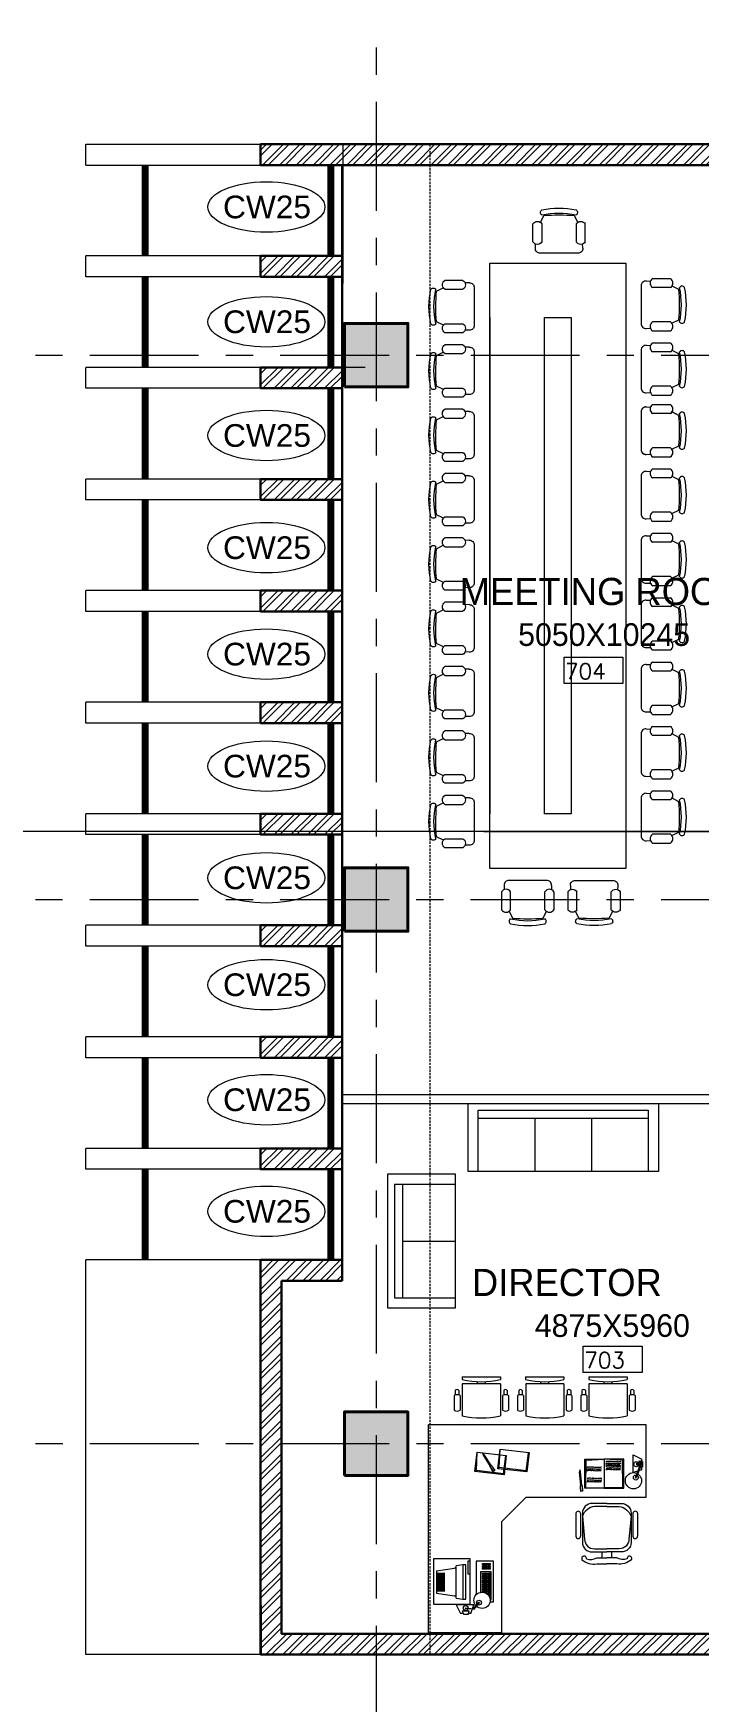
# Model space of a CAD drawing. Header units: millimetres. Extents: x 24487468 to 24959437, y -333213 to 842934.
# Drawn here: x 24724849 to 24732186, y 365338 to 383730 of the extents above; entities that cross this region are included whole.
import ezdxf

# ---------------------------------------------------------------- set-up
doc = ezdxf.new("R2010")
doc.units = ezdxf.units.MM
doc.header["$MEASUREMENT"] = 0
doc.linetypes.add('Centreline', pattern=[21, 12, -3, 3, -3])
doc.linetypes.add('DASHED2', pattern=[0.375, 0.25, -0.125])
doc.layers.get('0').update_dxf_attribs({"lineweight": 5})
for name, color, linetype, lineweight in [('A 0.13furniture', 30, 'Continuous', 0), ('COLUMN', 12, 'Continuous', 40), ('furniture', 190, 'Continuous', 0), ('HACTH', 8, 'Continuous', 0), ('hatch', 9, 'Continuous', 0), ('p1 plan grid lck', 6, 'Continuous', 5), ('room number', 99, 'Continuous', 20), ('text', 7, 'Continuous', 15), ('TEXT ROOM', 3, 'Continuous', 15), ('wall', 53, 'Continuous', 15), ('Wall1', 37, 'Continuous', 30), ('WALL2', 4, 'Continuous', 15), ('win shutters', 140, 'Continuous', 25)]:
    doc.layers.add(name, color=color, linetype=linetype, lineweight=lineweight)
doc.styles.add('arial', font='times.ttf')
doc.styles.add('ATTR', font='romans.shx', dxfattribs={"width": 0.8, "height": 0.48})
doc.styles.add('ordinary', font='arial.ttf')
doc.styles.add('ROMANS', font='romans__.ttf')

# ---------------------------------------------------------------- blocks, each defined once
blk = doc.blocks.new('column 350')
at = {"layer": 'COLUMN', "ltscale": 100}
h = blk.add_hatch(color=256, dxfattribs=at)
h.dxf.hatch_style = 1
h.paths.add_polyline_path([(1327.5, 1037.5), (627.5, 1037.5), (627.5, 337.5), (1327.5, 337.5)])
blk.add_lwpolyline([(627.5, 1037.5), (1327.5, 1037.5), (1327.5, 337.5), (627.5, 337.5)], close=True, dxfattribs=at)
blk = doc.blocks.new('Executive Armchair 1-flat-5-flat-1')
at = {"layer": 'A 0.13furniture'}
for p, q in [((-80.00175, 209.8875), (-430.05475, 209.8875)), ((-207.9205, 299.7425), (-369.9195, 299.7425)), ((-207.9205, 234.94), (-369.9195, 234.94)), ((-152.609, 286.8125), (-201.71775, 286.7925)), ((-152.68875, 247.275), (-200.6105, 247.28)), ((-80.00175, -209.89), (-80.00175, 209.8875)), ((0, 210), (-30.0025, 210)), ((0, 210), (0, -210)), ((-53.85975, 45), (-80.00175, 45)), ((-80.00175, -45), (-53.8405, -45)), ((-80.00175, -209.89), (-430.001, -209.89)), ((-207.9205, -234.9425), (-369.9195, -234.9425)), ((-207.9205, -299.745), (-369.9195, -299.745)), ((-152.609, -286.815), (-201.71775, -286.795)), ((-152.68875, -247.2775), (-200.6105, -247.2825)), ((0, -210), (-30.0025, -210))]:
    blk.add_line(p, q, dxfattribs=at)
for centre, radius, start, end in [((439.44675, 0.11), 894.44925, 166.435999999, 193.5788), ((-316.09875, 267.3425), 62.82115, 148.951400001, 211.048700002), ((-261.74125, 267.3425), 62.82123, 328.951400001, 31.04859), ((-161.7745, 267.0625), 21.77348, 294.664000001, 65.104889999), ((839.5795, 0), 894.58, 166.423299999, 193.576700001), ((-316.099, -267.3425), 62.821, 148.951299998, 211.048700002), ((-261.741, -267.3425), 62.821, 328.951299998, 31.04867), ((-161.7745, -267.065), 21.77342, 294.894900003, 65.336150001)]:
    blk.add_arc(centre, radius, start, end, dxfattribs=at)
at = {"layer": 'A 0.13furniture', "style": 'ATTR', "text_generation_flag": 4, "width": 0.8, "flags": 9}
blk.add_attdef('ESTCODE', (0, 0), '', height=0.1199, rotation=90, dxfattribs=at)
blk = doc.blocks.new('Executive Armchair 1-flat-6-flat-1')
at = {"layer": 'A 0.13furniture'}
for p, q in [((-80.00175, 209.8875), (-430.05475, 209.8875)), ((-207.9205, 299.7425), (-369.9195, 299.7425)), ((-207.9205, 234.94), (-369.9195, 234.94)), ((-152.609, 286.8125), (-201.71775, 286.7925)), ((-152.68875, 247.275), (-200.6105, 247.28)), ((-80.00175, -209.89), (-80.00175, 209.8875)), ((0, 210), (-30.0025, 210)), ((0, 210), (0, -210)), ((-53.85975, 45), (-80.00175, 45)), ((-80.00175, -45), (-53.8405, -45)), ((-80.00175, -209.89), (-430.001, -209.89)), ((-207.9205, -234.9425), (-369.9195, -234.9425)), ((-207.9205, -299.745), (-369.9195, -299.745)), ((-152.609, -286.815), (-201.71775, -286.795)), ((-152.68875, -247.2775), (-200.6105, -247.2825)), ((0, -210), (-30.0025, -210))]:
    blk.add_line(p, q, dxfattribs=at)
for centre, radius, start, end in [((439.44675, 0.11), 894.44925, 166.435999999, 193.5788), ((-316.09875, 267.3425), 62.82115, 148.951400001, 211.048700002), ((-261.74125, 267.3425), 62.82123, 328.951400001, 31.04859), ((-161.7745, 267.0625), 21.77348, 294.664000001, 65.104889999), ((839.5795, 0), 894.58, 166.423299999, 193.576700001), ((-316.099, -267.3425), 62.821, 148.951299998, 211.048700002), ((-261.741, -267.3425), 62.821, 328.951299998, 31.04867), ((-161.7745, -267.065), 21.77342, 294.894900003, 65.336150001)]:
    blk.add_arc(centre, radius, start, end, dxfattribs=at)
at = {"layer": 'A 0.13furniture', "style": 'ATTR', "text_generation_flag": 4, "width": 0.8, "flags": 9}
blk.add_attdef('ESTCODE', (0, 0), '', height=0.1199, rotation=90, dxfattribs=at)
blk = doc.blocks.new('sdfsdfsdf')
at = {"layer": 'A 0.13furniture'}
for p, q in [((-162023, -615733), (-162014, -615531)), ((-161955, -615537), (-161948, -615556)), ((-161939, -615551), (-161955, -615537)), ((-161866, -615687), (-161948, -615556)), ((-161857, -615681), (-161939, -615551)), ((-161771, -615701), (-161762, -615499)), ((-161725, -615770), (-161698, -615571)), ((-161698, -615571), (-161693, -615568)), ((-161473, -615738), (-161446, -615540)), ((-161446, -615540), (-161442, -615536)), ((-160294, -615755), (-160294, -615561)), ((-160294, -615561), (-160199, -615607)), ((-162038, -615745), (-162023, -615733)), ((-161725, -615770), (-162023, -615733)), ((-161869, -615689), (-161857, -615681)), ((-161835, -615743), (-161869, -615689)), ((-161857, -615681), (-161854, -615680)), ((-161852, -615715), (-161856, -615717)), ((-161839, -615744), (-161856, -615717)), ((-161854, -615680), (-161820, -615734)), ((-161835, -615741), (-161852, -615715)), ((-161835, -615741), (-161839, -615744)), ((-161820, -615734), (-161835, -615743)), ((-161786, -615713), (-161771, -615701)), ((-161473, -615738), (-161771, -615701)), ((-161725, -615770), (-161717, -615781)), ((-161466, -615749), (-161473, -615738)), ((-160882, -615726), (-160885, -615746)), ((-160871, -615899), (-160885, -615746)), ((-160874, -615745), (-160882, -615726)), ((-160860, -615898), (-160874, -615745)), ((-160827, -615607), (-160813, -615620)), ((-160817, -615921), (-160813, -615620)), ((-160813, -615620), (-160612, -615607)), ((-160411, -615620), (-160612, -615607)), ((-160608, -615925), (-160608, -615607)), ((-160407, -615921), (-160411, -615620)), ((-160199, -615724), (-160294, -615755)), ((-160197, -615623), (-160266, -615806)), ((-160261, -615659), (-160197, -615623)), ((-160192, -615633), (-160260, -615815)), ((-160257, -615669), (-160192, -615633)), ((-160226, -615705), (-160226, -615627)), ((-160226, -615627), (-160188, -615645)), ((-160188, -615692), (-160226, -615705)), ((-160199, -615640), (-160199, -615607)), ((-160199, -615724), (-160199, -615696)), ((-160188, -615692), (-160188, -615645)), ((-160875, -615899), (-160860, -615898)), ((-160869, -615963), (-160875, -615899)), ((-160871, -615930), (-160875, -615931)), ((-160872, -615962), (-160875, -615931)), ((-160868, -615961), (-160872, -615962)), ((-160868, -615961), (-160871, -615930)), ((-160851, -615962), (-160869, -615963)), ((-160860, -615898), (-160857, -615898)), ((-160857, -615898), (-160851, -615962)), ((-160827, -615929), (-160817, -615921)), ((-160817, -615921), (-160616, -615925)), ((-160616, -615925), (-160612, -615929)), ((-160407, -615921), (-160608, -615925)), ((-161746, -616298), (-161478, -616030)), ((-160925, -616203), (-160925, -616458)), ((-160873, -616203), (-160873, -616458)), ((-160296, -616203), (-160296, -616458)), ((-160244, -616203), (-160244, -616458)), ((-160638, -616631), (-160638, -616694)), ((-160531, -616631), (-160531, -616694)), ((-162495, -616707), (-162495, -617205)), ((-162092, -616707), (-162495, -616707)), ((-162464, -616838), (-162265, -616808)), ((-162464, -616838), (-162464, -617087)), ((-162464, -616866), (-162370, -616866)), ((-162464, -616877), (-162370, -616877)), ((-162173, -616773), (-162245, -616784)), ((-162245, -617140), (-162245, -616784)), ((-162173, -616773), (-162173, -617151)), ((-162139, -616773), (-162173, -616773)), ((-162139, -617151), (-162139, -616773)), ((-162116, -616731), (-162116, -616873)), ((-162092, -616731), (-162116, -616731)), ((-162116, -616873), (-162092, -616873)), ((-162092, -617205), (-162092, -616707)), ((-162024, -616731), (-162024, -617102)), ((-161835, -616731), (-162024, -616731)), ((-161977, -616850), (-161977, -617076)), ((-161859, -616850), (-161977, -616850)), ((-161859, -617158), (-161859, -616850)), ((-161835, -617181), (-161835, -616731)), ((-162464, -616887), (-162370, -616887)), ((-162464, -616898), (-162370, -616898)), ((-162464, -616909), (-162370, -616909)), ((-162464, -616920), (-162370, -616920)), ((-162464, -616930), (-162370, -616930)), ((-162464, -616941), (-162370, -616941)), ((-162464, -616941), (-162370, -616941)), ((-162464, -616952), (-162370, -616952)), ((-162464, -616963), (-162370, -616963)), ((-162464, -616973), (-162370, -616973)), ((-162464, -616984), (-162370, -616984)), ((-162464, -616995), (-162370, -616995)), ((-162464, -617005), (-162370, -617005)), ((-162464, -617016), (-162370, -617016)), ((-162464, -617027), (-162370, -617027)), ((-162464, -617038), (-162370, -617038)), ((-162464, -617048), (-162370, -617048)), ((-162464, -617059), (-162370, -617059)), ((-162495, -617205), (-162092, -617205)), ((-162464, -617087), (-162265, -617116)), ((-162245, -617140), (-162173, -617151)), ((-162245, -617214), (-162199, -617309)), ((-162050, -617214), (-162245, -617214)), ((-162173, -617151), (-162139, -617151)), ((-162146, -617247), (-162056, -617257)), ((-162136, -617251), (-162047, -617262)), ((-162082, -617309), (-162050, -617214)), ((-162056, -617257), (-161999, -617188)), ((-162047, -617262), (-161990, -617194)), ((-161872, -617181), (-161835, -617181)), ((-161870, -617158), (-161859, -617158)), ((-162166, -617309), (-162199, -617309)), ((-162101, -617283), (-162179, -617283)), ((-162179, -617283), (-162161, -617321)), ((-162114, -617321), (-162161, -617321)), ((-162114, -617321), (-162101, -617283)), ((-162082, -617309), (-162110, -617309))]:
    blk.add_line(p, q, dxfattribs=at)
for points in [[(-162552, -616019), (-162552, -615224), (-160152, -615224), (-160152, -615734)], [(-160152, -615734), (-160152, -616030), (-161478, -616030)], [(-161746, -616298), (-161746, -617524), (-162552, -617524), (-162552, -616019)], [(-161922, -617083), (-161915, -617083), (-161915, -617086)], [(-161910, -617089), (-161910, -617083), (-161902, -617083), (-161902, -617096)], [(-161892, -617105), (-161886, -617105), (-161886, -617112)], [(-161876, -617131), (-161872, -617131), (-161872, -617146), (-161872, -617146)]]:
    blk.add_lwpolyline(points, dxfattribs=at)
for points in [[(-161693, -615568), (-161717, -615781), (-162038, -615745), (-162014, -615531)], [(-161442, -615536), (-161466, -615749), (-161786, -615713), (-161762, -615499)], [(-160612, -615929), (-160827, -615929), (-160827, -615607), (-160612, -615607)], [(-160612, -615929), (-160397, -615929), (-160397, -615607), (-160612, -615607)], [(-161945, -616758), (-161945, -616773), (-161954, -616773), (-161954, -616758)], [(-161945, -616784), (-161945, -616799), (-161954, -616799), (-161954, -616784)], [(-161945, -616806), (-161945, -616821), (-161954, -616821), (-161954, -616806)], [(-161945, -616865), (-161945, -616881), (-161954, -616881), (-161954, -616865)], [(-161930, -616758), (-161930, -616773), (-161939, -616773), (-161939, -616758)], [(-161930, -616784), (-161930, -616799), (-161939, -616799), (-161939, -616784)], [(-161930, -616806), (-161930, -616821), (-161939, -616821), (-161939, -616806)], [(-161930, -616865), (-161930, -616881), (-161939, -616881), (-161939, -616865)], [(-161915, -616758), (-161915, -616773), (-161924, -616773), (-161924, -616758)], [(-161915, -616784), (-161915, -616799), (-161924, -616799), (-161924, -616784)], [(-161915, -616806), (-161915, -616821), (-161924, -616821), (-161924, -616806)], [(-161915, -616865), (-161915, -616881), (-161924, -616881), (-161924, -616865)], [(-161902, -616758), (-161902, -616773), (-161910, -616773), (-161910, -616758)], [(-161902, -616784), (-161902, -616799), (-161910, -616799), (-161910, -616784)], [(-161902, -616806), (-161902, -616821), (-161910, -616821), (-161910, -616806)], [(-161902, -616865), (-161902, -616881), (-161910, -616881), (-161910, -616865)], [(-161886, -616758), (-161886, -616773), (-161895, -616773), (-161895, -616758)], [(-161886, -616784), (-161886, -616799), (-161895, -616799), (-161895, -616784)], [(-161886, -616806), (-161886, -616821), (-161895, -616821), (-161895, -616806)], [(-161886, -616865), (-161886, -616881), (-161895, -616881), (-161895, -616865)], [(-161872, -616758), (-161872, -616773), (-161880, -616773), (-161880, -616758)], [(-161872, -616784), (-161872, -616799), (-161880, -616799), (-161880, -616784)], [(-161872, -616806), (-161872, -616821), (-161880, -616821), (-161880, -616806)], [(-161872, -616865), (-161872, -616881), (-161880, -616881), (-161880, -616865)], [(-161945, -616891), (-161945, -616906), (-161954, -616906), (-161954, -616891)], [(-161945, -616914), (-161945, -616929), (-161954, -616929), (-161954, -616914)], [(-161945, -616940), (-161945, -616955), (-161954, -616955), (-161954, -616940)], [(-161945, -616960), (-161945, -616976), (-161954, -616976), (-161954, -616960)], [(-161945, -616986), (-161945, -617001), (-161954, -617001), (-161954, -616986)], [(-161945, -617009), (-161945, -617024), (-161954, -617024), (-161954, -617009)], [(-161945, -617035), (-161945, -617050), (-161954, -617050), (-161954, -617035)], [(-161945, -617057), (-161945, -617072), (-161954, -617072), (-161954, -617057)], [(-161930, -616891), (-161930, -616906), (-161939, -616906), (-161939, -616891)], [(-161930, -616914), (-161930, -616929), (-161939, -616929), (-161939, -616914)], [(-161930, -616940), (-161930, -616955), (-161939, -616955), (-161939, -616940)], [(-161930, -616960), (-161930, -616976), (-161939, -616976), (-161939, -616960)], [(-161930, -616986), (-161930, -617001), (-161939, -617001), (-161939, -616986)], [(-161930, -617009), (-161930, -617024), (-161939, -617024), (-161939, -617009)], [(-161930, -617035), (-161930, -617050), (-161939, -617050), (-161939, -617035)], [(-161930, -617057), (-161930, -617072), (-161939, -617072), (-161939, -617057)], [(-161915, -616891), (-161915, -616906), (-161924, -616906), (-161924, -616891)], [(-161915, -616914), (-161915, -616929), (-161924, -616929), (-161924, -616914)], [(-161915, -616940), (-161915, -616955), (-161924, -616955), (-161924, -616940)], [(-161915, -616960), (-161915, -616976), (-161924, -616976), (-161924, -616960)], [(-161915, -616986), (-161915, -617001), (-161924, -617001), (-161924, -616986)], [(-161915, -617009), (-161915, -617024), (-161924, -617024), (-161924, -617009)], [(-161915, -617035), (-161915, -617050), (-161924, -617050), (-161924, -617035)], [(-161915, -617057), (-161915, -617072), (-161924, -617072), (-161924, -617057)], [(-161902, -616891), (-161902, -616906), (-161910, -616906), (-161910, -616891)], [(-161902, -616914), (-161902, -616929), (-161910, -616929), (-161910, -616914)], [(-161902, -616940), (-161902, -616955), (-161910, -616955), (-161910, -616940)], [(-161902, -616960), (-161902, -616976), (-161910, -616976), (-161910, -616960)], [(-161902, -616986), (-161902, -617001), (-161910, -617001), (-161910, -616986)], [(-161902, -617009), (-161902, -617024), (-161910, -617024), (-161910, -617009)], [(-161902, -617035), (-161902, -617050), (-161910, -617050), (-161910, -617035)], [(-161902, -617057), (-161902, -617072), (-161910, -617072), (-161910, -617057)], [(-161886, -616891), (-161886, -616906), (-161895, -616906), (-161895, -616891)], [(-161886, -616914), (-161886, -616929), (-161895, -616929), (-161895, -616914)], [(-161886, -616940), (-161886, -616955), (-161895, -616955), (-161895, -616940)], [(-161886, -616960), (-161886, -616976), (-161895, -616976), (-161895, -616960)], [(-161886, -616986), (-161886, -617001), (-161895, -617001), (-161895, -616986)], [(-161886, -617009), (-161886, -617024), (-161895, -617024), (-161895, -617009)], [(-161886, -617035), (-161886, -617050), (-161895, -617050), (-161895, -617035)], [(-161886, -617057), (-161886, -617072), (-161895, -617072), (-161895, -617057)], [(-161872, -616891), (-161872, -616906), (-161880, -616906), (-161880, -616891)], [(-161872, -616914), (-161872, -616929), (-161880, -616929), (-161880, -616914)], [(-161872, -616940), (-161872, -616955), (-161880, -616955), (-161880, -616940)], [(-161872, -616960), (-161872, -616976), (-161880, -616976), (-161880, -616960)], [(-161872, -616986), (-161872, -617001), (-161880, -617001), (-161880, -616986)], [(-161872, -617009), (-161872, -617024), (-161880, -617024), (-161880, -617009)], [(-161872, -617035), (-161872, -617050), (-161880, -617050), (-161880, -617035)], [(-161872, -617057), (-161872, -617072), (-161880, -617072), (-161880, -617057)], [(-161886, -617083), (-161886, -617098), (-161895, -617098), (-161895, -617083)], [(-161872, -617083), (-161872, -617098), (-161880, -617098), (-161880, -617083)], [(-161872, -617105), (-161872, -617120), (-161880, -617120), (-161880, -617105)]]:
    blk.add_lwpolyline(points, close=True, dxfattribs=at)
for points in [[(-160584, -616096), (-160746, -616096, 0.414214), (-160853, -616203), (-160853, -616526, 0.418376), (-160746, -616631), (-160584, -616631)], [(-160584, -616130), (-160721, -616130, 0.28028), (-160853, -616237), (-160829, -616490, 0.418376), (-160721, -616596), (-160584, -616596)], [(-160584, -616096), (-160423, -616096, -0.414214), (-160316, -616203), (-160316, -616526, -0.418376), (-160423, -616631), (-160584, -616631)], [(-160584, -616130), (-160447, -616130, -0.28028), (-160316, -616237), (-160340, -616490, -0.418376), (-160447, -616596), (-160584, -616596)], [(-160809, -616707, 0.214578), (-160695, -616694), (-160584, -616694)], [(-160360, -616707, -0.214578), (-160474, -616694), (-160584, -616694)], [(-160858, -616716, 0.207066), (-160694, -616763), (-160584, -616763)], [(-160311, -616716, -0.207066), (-160475, -616763), (-160584, -616763)]]:
    blk.add_lwpolyline(points, format="xyb", dxfattribs=at)
for centre, radius in [((-160290, -615846), 89.7), ((-160259, -615664), 27.1), ((-160263, -615811), 27.1), ((-162141, -617249), 27.1), ((-161960, -617164), 89.7), ((-161994, -617190), 27.1)]:
    blk.add_circle(centre, radius, dxfattribs=at)
for centre, radius, start, end in [((-160259, -615664), 5.37, 290.2362, 110.2362), ((-160263, -615811), 5.37, 124.9751, 304.9751), ((-160899, -616208), 26.3, 10.358, 169.4219), ((-160270, -616208), 26.3, 10.5781, 169.642), ((-160899, -616458), 25.9, 180, 0), ((-160270, -616458), 25.9, 180, 0), ((-160835, -616703), 26.3, 352.4652, 210.1772), ((-160334, -616703), 26.3, 329.8228, 187.5348), ((-162269, -616785), 23.8, 276.4338, 2.748), ((-162269, -617139), 23.8, 357.252, 83.5662), ((-162141, -617249), 5.37, 159.7638, 339.7638), ((-161995, -617191), 5.37, 325.0249, 145.0249)]:
    blk.add_arc(centre, radius, start, end, dxfattribs=at)
for points in [[(-160646, -615735), (-160657, -615736), (-160663, -615737), (-160671, -615736), (-160676, -615737), (-160685, -615736), (-160690, -615739), (-160699, -615734), (-160703, -615737), (-160714, -615734), (-160718, -615737), (-160725, -615734), (-160727, -615736), (-160747, -615733), (-160749, -615736), (-160755, -615733), (-160771, -615734), (-160774, -615731), (-160777, -615734), (-160781, -615733), (-160784, -615734), (-160793, -615735), (-160799, -615736), (-160803, -615734), (-160806, -615737), (-160807, -615736), (-160808, -615736)], [(-160642, -615718), (-160653, -615719), (-160658, -615721), (-160667, -615719), (-160672, -615721), (-160680, -615719), (-160686, -615722), (-160694, -615718), (-160698, -615721), (-160709, -615718), (-160713, -615721), (-160720, -615718), (-160723, -615719), (-160742, -615716), (-160745, -615719), (-160750, -615716), (-160767, -615717), (-160770, -615715), (-160772, -615718), (-160776, -615716), (-160779, -615718), (-160789, -615718), (-160794, -615719), (-160798, -615718), (-160801, -615720), (-160802, -615719), (-160804, -615719)], [(-160641, -615697), (-160652, -615698), (-160657, -615699), (-160666, -615698), (-160671, -615699), (-160679, -615698), (-160685, -615701), (-160693, -615697), (-160697, -615699), (-160708, -615697), (-160712, -615699), (-160719, -615697), (-160722, -615698), (-160741, -615695), (-160744, -615698), (-160749, -615695), (-160766, -615696), (-160769, -615694), (-160771, -615696), (-160775, -615695), (-160778, -615696), (-160788, -615697), (-160793, -615698), (-160797, -615696), (-160800, -615699), (-160801, -615698), (-160803, -615698)], [(-160435, -615672), (-160446, -615674), (-160452, -615675), (-160460, -615673), (-160465, -615675), (-160474, -615673), (-160479, -615676), (-160488, -615672), (-160491, -615675), (-160503, -615672), (-160507, -615675), (-160514, -615672), (-160516, -615674), (-160536, -615670), (-160538, -615673), (-160544, -615670), (-160560, -615672), (-160563, -615669), (-160566, -615672), (-160570, -615670), (-160572, -615672), (-160582, -615672), (-160588, -615673), (-160592, -615672), (-160594, -615675), (-160596, -615673), (-160597, -615673)], [(-160434, -615724), (-160445, -615725), (-160450, -615726), (-160459, -615725), (-160464, -615726), (-160473, -615725), (-160478, -615728), (-160486, -615723), (-160490, -615726), (-160502, -615723), (-160505, -615726), (-160513, -615723), (-160515, -615725), (-160534, -615722), (-160537, -615725), (-160543, -615722), (-160559, -615723), (-160562, -615720), (-160564, -615723), (-160569, -615722), (-160571, -615723), (-160581, -615723), (-160586, -615725), (-160591, -615723), (-160593, -615726), (-160595, -615725), (-160596, -615725)], [(-160431, -615655), (-160442, -615657), (-160447, -615658), (-160456, -615657), (-160461, -615658), (-160469, -615657), (-160475, -615660), (-160483, -615655), (-160487, -615658), (-160498, -615655), (-160502, -615658), (-160509, -615655), (-160512, -615657), (-160531, -615654), (-160534, -615656), (-160539, -615654), (-160556, -615655), (-160559, -615652), (-160561, -615655), (-160565, -615654), (-160568, -615655), (-160578, -615655), (-160583, -615656), (-160587, -615655), (-160590, -615658), (-160591, -615656), (-160593, -615656)], [(-160430, -615634), (-160441, -615636), (-160446, -615637), (-160454, -615635), (-160460, -615637), (-160468, -615635), (-160473, -615638), (-160482, -615634), (-160486, -615637), (-160497, -615634), (-160501, -615637), (-160508, -615634), (-160511, -615636), (-160530, -615632), (-160532, -615635), (-160538, -615632), (-160555, -615634), (-160557, -615631), (-160560, -615634), (-160564, -615633), (-160567, -615634), (-160577, -615634), (-160582, -615635), (-160586, -615634), (-160589, -615637), (-160590, -615635), (-160592, -615635)], [(-160430, -615707), (-160441, -615708), (-160446, -615710), (-160454, -615708), (-160460, -615710), (-160468, -615708), (-160473, -615711), (-160482, -615707), (-160486, -615710), (-160497, -615707), (-160501, -615710), (-160508, -615707), (-160511, -615708), (-160530, -615705), (-160532, -615708), (-160538, -615705), (-160555, -615706), (-160557, -615704), (-160560, -615706), (-160564, -615705), (-160567, -615706), (-160577, -615707), (-160582, -615708), (-160586, -615706), (-160589, -615709), (-160590, -615708), (-160592, -615708)], [(-160428, -615686), (-160439, -615687), (-160445, -615688), (-160453, -615687), (-160459, -615688), (-160467, -615687), (-160472, -615690), (-160481, -615685), (-160485, -615688), (-160496, -615685), (-160500, -615688), (-160507, -615685), (-160509, -615687), (-160529, -615684), (-160531, -615687), (-160537, -615684), (-160554, -615685), (-160556, -615682), (-160559, -615685), (-160563, -615684), (-160566, -615685), (-160576, -615685), (-160581, -615687), (-160585, -615685), (-160588, -615688), (-160589, -615687), (-160590, -615687)], [(-160644, -615857), (-160655, -615859), (-160660, -615860), (-160669, -615859), (-160674, -615860), (-160683, -615859), (-160688, -615862), (-160696, -615857), (-160700, -615860), (-160712, -615857), (-160715, -615860), (-160723, -615857), (-160725, -615859), (-160744, -615856), (-160747, -615859), (-160753, -615856), (-160769, -615857), (-160772, -615854), (-160774, -615857), (-160779, -615856), (-160781, -615857), (-160791, -615857), (-160796, -615859), (-160801, -615857), (-160803, -615860), (-160805, -615859), (-160806, -615859)], [(-160639, -615841), (-160650, -615842), (-160656, -615843), (-160664, -615842), (-160670, -615843), (-160678, -615842), (-160683, -615845), (-160692, -615841), (-160696, -615843), (-160707, -615841), (-160711, -615843), (-160718, -615841), (-160721, -615842), (-160740, -615839), (-160742, -615842), (-160748, -615839), (-160765, -615840), (-160767, -615837), (-160770, -615840), (-160774, -615839), (-160777, -615840), (-160787, -615841), (-160792, -615842), (-160796, -615840), (-160799, -615843), (-160800, -615842), (-160802, -615842)], [(-160638, -615819), (-160649, -615821), (-160655, -615822), (-160663, -615821), (-160669, -615822), (-160677, -615821), (-160682, -615824), (-160691, -615819), (-160695, -615822), (-160706, -615819), (-160710, -615822), (-160717, -615819), (-160719, -615821), (-160739, -615818), (-160741, -615821), (-160747, -615818), (-160764, -615819), (-160766, -615816), (-160769, -615819), (-160773, -615818), (-160776, -615819), (-160785, -615819), (-160791, -615821), (-160795, -615819), (-160798, -615822), (-160799, -615821), (-160800, -615821)]]:
    blk.add_spline(points, degree=3, dxfattribs=at)
at = {"layer": 'A 0.13furniture', "rotation": 90}
for name, p in [('Executive Armchair 1-flat-6-flat-1', (-161968, -614699)), ('Executive Armchair 1-flat-6-flat-1', (-161269, -614699)), ('Executive Armchair 1-flat-5-flat-1', (-160571, -614699))]:
    blk.add_blockref(name, p, dxfattribs=at)
blk = doc.blocks.new("84'' Sofa-flat-3-flat-1")
at = {"layer": 'A 0.13furniture'}
for p, q in [((-1987.5, -75), (-1987.5, -749.999925)), ((-112.5, -75), (-1987.5, -75)), ((-112.5, -162.5), (-1987.5, -162.5)), ((-1362.5, -162.5), (-1362.5, -749.999925)), ((-737.5, -162.5), (-737.5, -749.999925)), ((-112.5, -749.999925), (-112.5, -75))]:
    blk.add_line(p, q, dxfattribs=at)
blk.add_lwpolyline([(0, -749.999925), (0, 0), (-2100, 0), (-2100, -749.999925)], close=True, dxfattribs=at)
at = {"layer": 'A 0.13furniture', "style": 'ATTR', "text_generation_flag": 4, "width": 0.8, "flags": 9}
blk.add_attdef('ESTCODE', (0, 0), '', height=0.42, rotation=180, dxfattribs=at)
blk = doc.blocks.new('s11')
at = {"layer": 'A 0.13furniture'}
for p, q in [((-1363, 675), (-1363, 0)), ((-113, 675), (-1363, 675)), ((-1363, 587), (-1363, 0)), ((-113, 587), (-1363, 587)), ((-738, 587), (-738, 0)), ((-113, 0), (-113, 675))]:
    blk.add_line(p, q, dxfattribs=at)
blk.add_lwpolyline([(0, 0), (0, 750), (-1475, 750), (-1475, 0)], close=True, dxfattribs=at)
at = {"layer": 'A 0.13furniture', "style": 'ATTR', "text_generation_flag": 4, "width": 0.8, "flags": 9}
blk.add_attdef('ESTCODE', (0, 750), '', height=0.42, rotation=180, dxfattribs=at)
blk = doc.blocks.new('SEC')
at = {"layer": 'HACTH', "ltscale": 100}
for points in [[(-25663, 0), (-60348, 0), (-60348, 3449), (-59923, 2854)], [(-34685, 0), (0, 0), (0, 3449), (-425, 2854)]]:
    blk.add_lwpolyline(points, dxfattribs=at)
blk = doc.blocks.new('*U36')
at = {"layer": 'room number'}
blk.add_lwpolyline([(46, 40), (46, 240), (491, 240), (491, 40)], close=True, dxfattribs=at)
at = {"layer": 'room number', "style": 'ROMANS'}
blk.add_attdef('ROOM_NUM', (53, 73), '', height=120, dxfattribs=at)
blk = doc.blocks.new('CHAIR')
at = {"layer": 'furniture'}
for p, q in [((-340.23825, 204.70725), (-416.878, 168.3055)), ((-340.23825, 204.70725), (-340.23825, 204.70725)), ((-125.8345, 288.42275), (-323.8345, 288.42275)), ((-323.8345, 189.42275), (-125.8345, 189.42275)), ((-55.80025, 261.63225), (-102.37975, 260.26275)), ((0, -207.218), (0, 207.218)), ((-416.73775, -168.38525), (-341.20075, -206.0795)), ((-323.8345, -189.42275), (-125.8345, -189.42275)), ((-125.8345, -288.42275), (-323.8345, -288.42275)), ((-55.80025, -261.635), (-102.37975, -260.2655))]:
    blk.add_line(p, q, dxfattribs=at)
for centre, radius, start, end in [((385.48675, 0.84425), 884.73055, 167.602120001, 192.397899996), ((-451.11275, 172.04275), 33.28515, 34.290200006, 145.709770002), ((440.48675, 0.84425), 884.73055, 167.602120001, 192.397899996), ((-293.029, 238.92275), 58.30297, 121.895319998, 238.104699994), ((-156.63175, 238.92275), 58.29827, 301.887899999, 58.112100001), ((-53.74875, 207.91925), 53.75252, 359.252000001, 92.186765001), ((1661.72875, 0.8415), 2085.3437, 175.393880003, 184.654689996), ((-451.11275, -170.35425), 33.2857, 214.291599999, 325.708400001), ((-293.029, -238.92275), 58.30297, 121.895319998, 238.104699994), ((-156.63175, -238.92275), 58.2983, 301.887899999, 58.112100001), ((-53.74875, -207.922), 53.75285, 267.813599999, 0.747999999)]:
    blk.add_arc(centre, radius, start, end, dxfattribs=at)

msp = doc.modelspace()

# ---------------------------------------------------------------- hatches: boundary and pattern name
at = {"layer": 'hatch', "ltscale": 100}
h = msp.add_hatch(dxfattribs=at)
h.set_pattern_fill('ANSI32', color=256, scale=350)
h.set_pattern_definition([(45, (24731630.75, 381519.5), (-92.8078, 92.8078), []), (45, (24731692.62, 381519.5), (-92.8078, 92.8078), [])])
h.paths.add_polyline_path([(24735906.5, 382507), (24728255, 382507), (24727355, 382507), (24727355, 382277), (24728255, 382277), (24733328.1, 382277), (24733328.1, 380532), (24733558.1, 380532), (24733558.1, 382277), (24735376.5, 382277), (24735676.5, 382277), (24735676.5, 381012), (24735906.5, 381012)])
h = msp.add_hatch(dxfattribs=at)
h.set_pattern_fill('ANSI32', color=256, scale=350)
h.set_pattern_definition([(45, (24727804.39, 381162), (-92.808, 92.808), []), (45, (24727866.26, 381162), (-92.808, 92.808), [])])
h.paths.add_polyline_path([(24728253.8, 381277), (24727355, 381277), (24727355, 381047), (24728253.8, 381047)])
h = msp.add_hatch(dxfattribs=at)
h.set_pattern_fill('ANSI32', color=256, scale=350)
h.set_pattern_definition([(45, (24727804.39, 379932), (-92.808, 92.808), []), (45, (24727866.26, 379932), (-92.808, 92.808), [])])
h.paths.add_polyline_path([(24728253.8, 380047), (24727355, 380047), (24727355, 379817), (24728253.8, 379817)])
h = msp.add_hatch(dxfattribs=at)
h.set_pattern_fill('ANSI32', color=256, scale=350)
h.set_pattern_definition([(45, (24727804.39, 378702), (-92.808, 92.808), []), (45, (24727866.26, 378702), (-92.808, 92.808), [])])
h.paths.add_polyline_path([(24728253.8, 378817), (24727355, 378817), (24727355, 378587), (24728253.8, 378587)])
h = msp.add_hatch(dxfattribs=at)
h.set_pattern_fill('ANSI32', color=256, scale=350)
h.set_pattern_definition([(45, (24727804.39, 377472), (-92.808, 92.808), []), (45, (24727866.26, 377472), (-92.808, 92.808), [])])
h.paths.add_polyline_path([(24728253.8, 377587), (24727355, 377587), (24727355, 377357), (24728253.8, 377357)])
h = msp.add_hatch(dxfattribs=at)
h.set_pattern_fill('ANSI32', color=256, scale=350)
h.set_pattern_definition([(45, (24727804.39, 376242), (-92.808, 92.808), []), (45, (24727866.26, 376242), (-92.808, 92.808), [])])
h.paths.add_polyline_path([(24728253.8, 376357), (24727355, 376357), (24727355, 376127), (24728253.8, 376127)])
h = msp.add_hatch(dxfattribs=at)
h.set_pattern_fill('ANSI32', color=256, scale=350)
h.set_pattern_definition([(45, (24727804.39, 375012), (-92.808, 92.808), []), (45, (24727866.26, 375012), (-92.808, 92.808), [])])
h.paths.add_polyline_path([(24728253.8, 375127), (24727355, 375127), (24727355, 374897), (24728253.8, 374897)])
h = msp.add_hatch(dxfattribs=at)
h.set_pattern_fill('ANSI32', color=256, scale=350)
h.set_pattern_definition([(45, (24727804.39, 373782), (-92.808, 92.808), []), (45, (24727866.26, 373782), (-92.808, 92.808), [])])
h.paths.add_polyline_path([(24728253.8, 373897), (24727355, 373897), (24727355, 373667), (24728253.8, 373667)])
h = msp.add_hatch(dxfattribs=at)
h.set_pattern_fill('ANSI32', color=256, scale=350)
h.set_pattern_definition([(45, (24727804.39, 372552), (-92.808, 92.808), []), (45, (24727866.26, 372552), (-92.808, 92.808), [])])
h.paths.add_polyline_path([(24728253.8, 372667), (24727355, 372667), (24727355, 372437), (24728253.8, 372437)])
h = msp.add_hatch(dxfattribs=at)
h.set_pattern_fill('ANSI32', color=256, scale=350)
h.set_pattern_definition([(45, (24727804.39, 371322), (-92.808, 92.808), []), (45, (24727866.26, 371322), (-92.808, 92.808), [])])
h.paths.add_polyline_path([(24728253.8, 371437), (24727355, 371437), (24727355, 371207), (24728253.8, 371207)])
h = msp.add_hatch(dxfattribs=at)
h.set_pattern_fill('ANSI32', color=256, scale=350)
h.set_pattern_definition([(45, (24731630.75, 368032), (-92.8078, 92.8078), []), (45, (24731692.62, 368032), (-92.8078, 92.8078), [])])
h.paths.add_polyline_path([(24735906.5, 367037), (24735021.5, 367037), (24735021.5, 367334.1), (24734906.5, 367334.1), (24734906.5, 366922), (24735676.5, 366922), (24735676.5, 366087), (24727585, 366087), (24727585, 369977), (24728255, 369977), (24728255, 370207), (24727355, 370207), (24727355, 365857), (24735906.5, 365857)])

# ---------------------------------------------------------------- linework, layer by layer
at = {"ltscale": 100}
msp.add_lwpolyline([(24728260.6, 382507), (24728247, 370207), (24727348.2, 370207), (24727361.8, 365857), (24735906.5, 365857), (24735906.5, 367037), (24739906.5, 367037), (24739906.5, 365857), (24744083.7, 365857), (24744083.5, 367052), (24755081.8, 367052), (24755082, 381307), (24744091.5, 381307), (24744091.5, 382507), (24739930.4, 382507), (24739931, 381282), (24735907, 381282), (24735906.5, 382507), (24728261.8, 382507)], dxfattribs=at)
at = {"layer": 'furniture'}
for p, q in [((24729881.3, 380596.9), (24729881.3, 375124.1)), ((24730481.3, 380596.9), (24730481.3, 375124.1)), ((24730481.3, 380596.9), (24730781.3, 380596.9)), ((24730781.3, 380596.9), (24730781.3, 375124.1)), ((24731381.3, 380596.9), (24731381.3, 375124.1)), ((24730781.3, 375124.1), (24730481.3, 375124.1))]:
    msp.add_line(p, q, dxfattribs=at)
msp.add_lwpolyline([(24731381.3, 374524.1), (24729881.3, 374524.1), (24729881.3, 381196.9), (24731381.3, 381196.9)], close=True, dxfattribs=at)
at = {"layer": 'HACTH', "linetype": 'DASHED2', "ltscale": 100}
msp.add_line((24729219.6, 382507), (24729219.6, 365857), dxfattribs=at)
at = {"layer": 'p1 plan grid lck', "linetype": 'Centreline', "ltscale": 100}
for p, q in [((24728630, 397674.9), (24728630, 350827.9)), ((24708671.7, 380182), (24761061.5, 380182)), ((24708671.2, 374182), (24761060.9, 374182)), ((24708672.7, 368182), (24761062.5, 368182))]:
    msp.add_line(p, q, dxfattribs=at)
at = {"layer": 'text', "ltscale": 100}
for centre in [(24727418.8, 381816.5), (24727418.8, 380550.6), (24727418.8, 379297), (24727418.8, 378060.1), (24727418.8, 376886.5), (24727418.8, 375651.6), (24727418.8, 374420.4), (24727418.8, 373241.4), (24727418.8, 371973.4), (24727418.8, 370743.4)]:
    msp.add_ellipse(centre, major_axis=(-645.2, 0), ratio=0.4312913, dxfattribs=at)
at = {"layer": 'wall', "ltscale": 100}
for p, q in [((24725425.8, 382507), (24727543.2, 382507)), ((24725425.8, 382277), (24725425.8, 382507)), ((24725425.8, 382277), (24727543.2, 382277)), ((24727543.2, 381277), (24725425.8, 381277)), ((24725425.8, 381047), (24725425.8, 381277)), ((24727543.2, 381047), (24725425.8, 381047)), ((24728507.8, 380047), (24725425.8, 380047)), ((24725425.8, 379817), (24725425.8, 380047)), ((24727543.2, 379817), (24725425.8, 379817)), ((24727543.2, 378817), (24725425.8, 378817)), ((24725425.8, 378587), (24725425.8, 378817)), ((24727543.2, 378587), (24725425.8, 378587)), ((24727543.2, 377587), (24725425.8, 377587)), ((24725425.8, 377357), (24725425.8, 377587)), ((24727543.2, 377357), (24725425.8, 377357)), ((24727543.2, 376357), (24725425.8, 376357)), ((24725425.8, 376127), (24725425.8, 376357)), ((24727543.2, 376127), (24725425.8, 376127)), ((24727543.2, 375127), (24725425.8, 375127)), ((24725425.8, 374897), (24725425.8, 375127)), ((24727543.2, 374897), (24725425.8, 374897)), ((24727543.2, 373897), (24725425.8, 373897)), ((24725425.8, 373667), (24725425.8, 373897)), ((24727543.2, 373667), (24725425.8, 373667)), ((24727543.2, 372667), (24725425.8, 372667)), ((24725425.8, 372437), (24725425.8, 372667)), ((24727543.2, 372437), (24725425.8, 372437)), ((24727543.2, 371437), (24725425.8, 371437)), ((24725425.8, 371207), (24725425.8, 371437)), ((24727543.2, 371207), (24725425.8, 371207)), ((24727543.2, 370207), (24725425.8, 370207)), ((24725425.8, 365857), (24725425.8, 370207)), ((24725425.8, 369977), (24725425.8, 370207)), ((24727543.2, 370207), (24725425.8, 370207)), ((24727543.2, 370207), (24725425.8, 370207)), ((24725425.8, 369977), (24725425.8, 370207)), ((24727355, 365857), (24725425.8, 365857))]:
    msp.add_line(p, q, dxfattribs=at)
at = {"layer": 'Wall1', "ltscale": 100}
for p, q in [((24735906.5, 382507), (24728255, 382507)), ((24728253.8, 370207), (24728253.8, 382277)), ((24728255, 382277), (24733328.1, 382277)), ((24730848.8, 382277), (24733328.1, 382277)), ((24727355, 365857), (24727355, 370207)), ((24727355, 370207), (24728255, 370207)), ((24728255, 369977), (24728255, 370207)), ((24727585, 366087), (24727585, 369977)), ((24727585, 369977), (24728255, 369977)), ((24735676.5, 366087), (24727585, 366087)), ((24735906.5, 365857), (24727355, 365857))]:
    msp.add_line(p, q, dxfattribs=at)
for points in [[(24728255, 382507), (24727355, 382507), (24727355, 382277), (24728255, 382277)], [(24728255, 381277), (24727355, 381277), (24727355, 381047), (24728255, 381047)], [(24728255, 380047), (24727355, 380047), (24727355, 379817), (24728255, 379817)], [(24728255, 378817), (24727355, 378817), (24727355, 378587), (24728255, 378587)], [(24728255, 377587), (24727355, 377587), (24727355, 377357), (24728255, 377357)], [(24728255, 376357), (24727355, 376357), (24727355, 376127), (24728255, 376127)], [(24728255, 375127), (24727355, 375127), (24727355, 374897), (24728255, 374897)], [(24728255, 373897), (24727355, 373897), (24727355, 373667), (24728255, 373667)], [(24728255, 372667), (24727355, 372667), (24727355, 372437), (24728255, 372437)], [(24728255, 371437), (24727355, 371437), (24727355, 371207), (24728255, 371207)]]:
    msp.add_lwpolyline(points, dxfattribs=at)
at = {"layer": 'WALL2', "ltscale": 100}
for p, q in [((24728255, 372032), (24735656.5, 372032)), ((24728255, 371932.1), (24735656.5, 371932))]:
    msp.add_line(p, q, dxfattribs=at)
at = {"layer": 'win shutters', "ltscale": 100, "const_width": 75}
for points in [[(24726081.5, 381277), (24726081.5, 382277)], [(24728130, 381277), (24728130, 382277)], [(24726081.5, 380047), (24726081.5, 381047)], [(24728130, 380047), (24728130, 381047)], [(24726081.5, 378817), (24726081.5, 379817)], [(24728130, 378817), (24728130, 379817)], [(24726081.5, 377587), (24726081.5, 378587)], [(24728130, 377587), (24728130, 378587)], [(24726081.5, 376357), (24726081.5, 377357)], [(24728130, 376357), (24728130, 377357)], [(24726081.5, 375127), (24726081.5, 376127)], [(24728130, 375127), (24728130, 376127)], [(24726081.5, 373897), (24726081.5, 374897)], [(24728130, 373897), (24728130, 374897)], [(24728130, 373897), (24728130, 374432), (24728130, 374432)], [(24726081.5, 372667), (24726081.5, 373667)], [(24728130, 372667), (24728130, 373667)], [(24726081.5, 371437), (24726081.5, 372437)], [(24728130, 371437), (24728130, 372437)], [(24726081.5, 370207), (24726081.5, 371207)], [(24728130, 370207), (24728130, 371207)]]:
    msp.add_lwpolyline(points, dxfattribs=at)

# ---------------------------------------------------------------- block references
at = {"layer": 'A 0.13furniture', "xscale": -1}
for p, rotation in [((24730646.4, 381305.3), 90), ((24729711.2, 380719), 180), ((24729711.2, 380009.7), 180), ((24729711.2, 379300.3), 180), ((24729711.2, 379299.7), 180), ((24729711.2, 378590.4), 180), ((24729711.2, 377880.4), 180), ((24729711.2, 377170.5), 180), ((24729711.2, 376460.6), 180), ((24729711.2, 376460.6), 180), ((24729711.2, 375750.7), 180), ((24729711.2, 375040.7), 180), ((24731032.5, 374392.1), 270)]:
    msp.add_blockref('CHAIR', p, dxfattribs=dict(at, rotation=rotation))
at = {"layer": 'A 0.13furniture'}
for p, rotation in [((24731551.5, 380738.8), 180), ((24731551.5, 380029.4), 180), ((24731551.5, 379350.3), 180), ((24731551.5, 379349.7), 180), ((24731551.5, 378640.4), 180), ((24731551.5, 377930.4), 180), ((24731551.5, 377220.5), 180), ((24731551.5, 376510.6), 180), ((24731551.5, 375800.7), 180), ((24731551.5, 375090.7), 180), ((24730301.2, 374392.1), 89.99999999999999)]:
    msp.add_blockref('CHAIR', p, dxfattribs=dict(at, rotation=rotation))
at = {"layer": 'A 0.13furniture', "xscale": -1}
msp.add_blockref("84'' Sofa-flat-3-flat-1", (24729643, 371932.1), dxfattribs=at)
at = {"layer": 'A 0.13furniture'}
msp.add_blockref('sdfsdfsdf', (24891757.1, 983619), dxfattribs=at)
at = {"layer": 'COLUMN', "rotation": 89.99999999994951}
for p in [(24729317.5, 379204.5), (24729317.5, 373204.5), (24729317.5, 367204.5)]:
    msp.add_blockref('column 350', p, dxfattribs=at)
at = {"layer": 'HACTH'}
msp.add_blockref('SEC', (24764503.2, 374932), dxfattribs=at)
at = {"layer": 'room number', "xscale": 1.456692913385827, "yscale": 1.456692913385827, "zscale": 0.984251968503937}
for p, values in [((24730634.9, 376503), {'ROOM_NUM': '704'}), ((24730847.1, 368908.1), {'ROOM_NUM': '703'})]:
    msp.add_blockref('*U36', p, dxfattribs=at).add_auto_attribs(values)
at = {"layer": 'WALL2', "rotation": 90}
msp.add_blockref('s11', (24729505.2, 371153.8), dxfattribs=at)

# ---------------------------------------------------------------- texts
at = {"layer": 'text', "ltscale": 100, "char_height": 250, "width": 373.513, "attachment_point": 1, "style": 'ordinary'}
for insert in [(24726940.8, 381941.6), (24726940.8, 380675.8), (24726940.8, 379422.1), (24726940.8, 378185.2), (24726940.8, 377011.7), (24726940.8, 375776.8), (24726940.8, 374545.5), (24726940.8, 373366.5), (24726940.8, 372098.5), (24726940.8, 370868.6)]:
    msp.add_mtext('CW25', dxfattribs=dict(at, insert=insert))
at = {"layer": 'TEXT ROOM', "char_height": 300, "width": 4404.869, "attachment_point": 5, "style": 'arial'}
for s, insert in [('{\\fNirmala UI|b0|i0|c0|p34;MEETING ROOM\\P\\H0.83333x;5050X10245}', (24731143.3, 377350.2)), ('{\\fNirmala UI|b0|i0|c0|p34;DIRECTOR          \\H0.83333x;4875X5960}', (24731234.1, 369732.4))]:
    msp.add_mtext(s, dxfattribs=dict(at, insert=insert))

doc.saveas('drawing.dxf')
